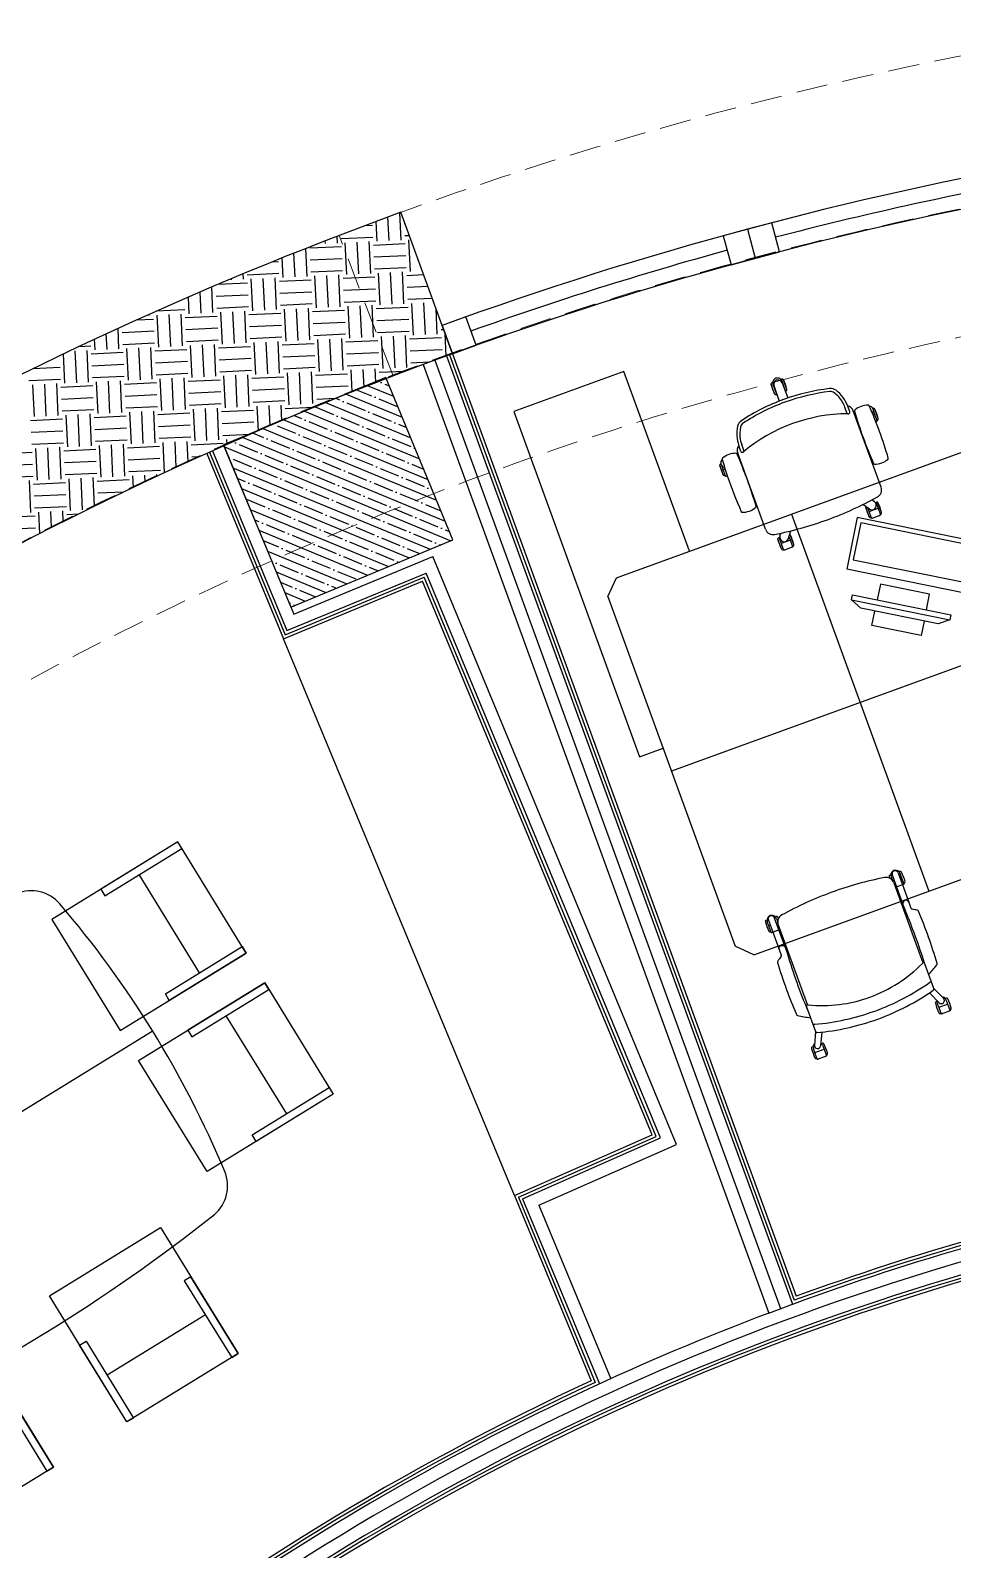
# Model space of a CAD drawing. Header units: millimetres. Extents: x 132785 to 150483, y 90225 to 103753.
# Drawn here: x 144196 to 144563, y 103128 to 103734 of the extents above; entities that cross this region are included whole.
import ezdxf

# ---------------------------------------------------------------- set-up
doc = ezdxf.new("R2010")
doc.units = ezdxf.units.MM
doc.linetypes.add('061-GZM-AP-100$0$HIDDEN', pattern=[0.375, 0.25, -0.125])
doc.layers.add('061-GZM-AP-100$0$A-cephe', color=181, linetype='Continuous')
doc.layers.add('061-GZM-AP-100$0$A-HATCH', color=8, linetype='Continuous')
doc.layers.add('061-GZM-AP-100$0$A-kiris', color=252, linetype='Continuous', lineweight=0)

msp = doc.modelspace()

# ---------------------------------------------------------------- hatches: boundary and pattern name
at = {"layer": '061-GZM-AP-100$0$A-HATCH'}
h = msp.add_hatch(dxfattribs=at)
h.set_pattern_fill('ANSI35', color=253, angle=-67.484703, style=0)
h.set_pattern_definition([(337.515, (144305.024, 103582.1927), (2.42847, 5.8673), []), (337.515, (144306.743, 103578.045), (2.42847, 5.8673), [7.9375, -1.5875, 0, -1.5875])])
h.paths.add_polyline_path([(144337.356, 103595.595), (144272.692, 103568.79), (144299.497, 103504.126), (144364.161, 103530.931)])

# ---------------------------------------------------------------- linework, layer by layer
at = {"color": 253}
for p, q in [((144343.455, 103650.45), (144342.948, 103661.333)), ((144363.979, 103605.137), (144343.443, 103661.513)), ((144332.059, 103656.276), (144328.894, 103656.129)), ((144333.94, 103650.007), (144333.574, 103657.879)), ((144338.698, 103650.228), (144338.261, 103659.615)), ((144345.129, 103656.885), (144344.746, 103656.867)), ((144313.325, 103649.047), (144313.274, 103650.157)), ((144318.083, 103649.269), (144317.957, 103651.968)), ((144332.281, 103651.519), (144319.594, 103650.928)), ((144321.845, 103636.73), (144321.254, 103649.416)), ((144326.602, 103636.952), (144326.011, 103649.638)), ((144331.359, 103637.173), (144330.769, 103649.859)), ((144345.115, 103648.938), (144332.428, 103648.347)), ((144346.837, 103652.196), (144344.967, 103652.109)), ((144347.217, 103637.911), (144346.627, 103650.597)), ((144296.472, 103635.549), (144296.108, 103643.365)), ((144301.229, 103635.77), (144300.789, 103645.241)), ((144305.987, 103635.992), (144305.47, 103647.099)), ((144319.742, 103647.757), (144307.056, 103647.166)), ((144319.964, 103642.999), (144307.277, 103642.409)), ((144345.336, 103644.18), (144332.65, 103643.59)), ((144280.614, 103634.811), (144280.513, 103636.982)), ((144294.812, 103637.061), (144282.126, 103636.47)), ((144294.591, 103641.818), (144291.985, 103641.697)), ((144320.185, 103638.242), (144307.499, 103637.652)), ((144309.749, 103623.453), (144309.158, 103636.14)), ((144314.506, 103623.675), (144313.916, 103636.361)), ((144319.264, 103623.896), (144318.673, 103636.582)), ((144345.558, 103639.423), (144332.871, 103638.833)), ((144335.121, 103624.634), (144334.531, 103637.321)), ((144339.879, 103624.856), (144339.288, 103637.542)), ((144344.636, 103625.077), (144344.046, 103637.763)), ((144352.53, 103636.569), (144345.705, 103636.252)), ((144268.519, 103621.534), (144268.044, 103631.731)), ((144282.274, 103633.299), (144270.433, 103632.748)), ((144275.857, 103634.589), (144275.836, 103635.028)), ((144284.376, 103622.272), (144283.786, 103634.959)), ((144289.134, 103622.494), (144288.543, 103635.18)), ((144293.891, 103622.715), (144293.301, 103635.401)), ((144307.646, 103634.48), (144294.96, 103633.889)), ((144333.019, 103635.661), (144320.333, 103635.07)), ((144333.24, 103630.904), (144320.554, 103630.313)), ((144354.237, 103631.881), (144345.927, 103631.494)), ((144259.004, 103621.091), (144258.696, 103627.708)), ((144263.761, 103621.313), (144263.369, 103629.729)), ((144282.495, 103628.542), (144269.809, 103627.951)), ((144307.868, 103629.723), (144295.182, 103629.132)), ((144308.089, 103624.965), (144295.403, 103624.375)), ((144333.462, 103626.146), (144320.776, 103625.556)), ((144323.026, 103611.358), (144322.435, 103624.044)), ((144327.783, 103611.579), (144327.192, 103624.265)), ((144332.54, 103611.8), (144331.95, 103624.487)), ((144355.945, 103627.193), (144346.148, 103626.737)), ((144348.398, 103612.539), (144347.808, 103625.225)), ((144353.156, 103612.76), (144352.565, 103625.446)), ((144244.806, 103618.841), (144237.976, 103618.523)), ((144243.146, 103620.353), (144243.123, 103620.84)), ((144257.344, 103622.603), (144245.876, 103622.069)), ((144246.908, 103607.814), (144246.318, 103620.501)), ((144251.665, 103608.036), (144251.075, 103620.722)), ((144256.423, 103608.257), (144255.832, 103620.944)), ((144270.178, 103620.022), (144257.492, 103619.432)), ((144282.717, 103623.784), (144270.03, 103623.194)), ((144272.281, 103608.995), (144271.69, 103621.682)), ((144277.038, 103609.217), (144276.447, 103621.903)), ((144281.795, 103609.438), (144281.205, 103622.125)), ((144295.551, 103621.203), (144282.864, 103620.613)), ((144297.653, 103610.176), (144297.063, 103622.863)), ((144302.41, 103610.398), (144301.82, 103623.084)), ((144307.168, 103610.619), (144306.577, 103623.306)), ((144320.923, 103622.384), (144308.237, 103621.794)), ((144346.296, 103623.565), (144333.609, 103622.975)), ((144346.517, 103618.808), (144333.831, 103618.217)), ((144357.913, 103612.981), (144357.443, 103623.082)), ((144369.268, 103619.835), (144359.872, 103616.413)), ((144373.375, 103608.56), (144369.268, 103619.835)), ((144226.293, 103606.855), (144226.005, 103613.046)), ((144231.05, 103607.076), (144230.672, 103615.196)), ((144245.027, 103614.084), (144232.341, 103613.493)), ((144270.4, 103615.265), (144257.713, 103614.674)), ((144295.772, 103616.446), (144283.086, 103615.855)), ((144321.145, 103617.627), (144308.458, 103617.036)), ((144321.366, 103612.87), (144308.68, 103612.279)), ((144346.739, 103614.051), (144334.052, 103613.46)), ((144336.302, 103599.262), (144335.712, 103611.948)), ((144341.06, 103599.483), (144340.469, 103612.17)), ((144345.817, 103599.705), (144345.227, 103612.391)), ((144360.499, 103614.691), (144359.425, 103614.641)), ((144359.872, 103616.413), (144363.98, 103605.138)), ((144361.499, 103604.231), (144361.087, 103613.078)), ((144214.197, 103593.578), (144213.607, 103606.264)), ((144219.876, 103608.145), (144215.048, 103607.921)), ((144218.955, 103593.799), (144218.364, 103606.486)), ((144221.536, 103606.633), (144221.338, 103610.876)), ((144245.248, 103609.326), (144232.562, 103608.736)), ((144234.812, 103594.538), (144234.222, 103607.224)), ((144239.57, 103594.759), (144238.979, 103607.445)), ((144244.327, 103594.981), (144243.737, 103607.667)), ((144258.082, 103606.745), (144245.396, 103606.155)), ((144270.621, 103610.507), (144257.935, 103609.917)), ((144260.185, 103595.719), (144259.594, 103608.405)), ((144264.942, 103595.94), (144264.352, 103608.626)), ((144269.7, 103596.162), (144269.109, 103608.848)), ((144283.455, 103607.926), (144270.769, 103607.336)), ((144295.994, 103611.688), (144283.307, 103611.098)), ((144285.557, 103596.9), (144284.967, 103609.586)), ((144290.315, 103597.121), (144289.724, 103609.807)), ((144295.072, 103597.343), (144294.482, 103610.029)), ((144308.827, 103609.107), (144296.141, 103608.517)), ((144310.93, 103598.081), (144310.339, 103610.767)), ((144315.687, 103598.302), (144315.097, 103610.988)), ((144320.445, 103598.524), (144319.854, 103611.21)), ((144334.2, 103610.288), (144321.514, 103609.698)), ((144359.572, 103611.47), (144346.886, 103610.879)), ((144359.794, 103606.712), (144347.108, 103606.122)), ((144363.979, 103605.137), (144373.375, 103608.56)), ((144209.44, 103593.357), (144208.898, 103604.997)), ((144232.71, 103605.564), (144220.024, 103604.974)), ((144232.931, 103600.807), (144220.245, 103600.216)), ((144258.304, 103601.988), (144245.618, 103601.397)), ((144283.676, 103603.169), (144270.99, 103602.579)), ((144309.049, 103604.35), (144296.363, 103603.76)), ((144334.421, 103605.531), (144321.735, 103604.941)), ((144334.643, 103600.774), (144321.957, 103600.183)), ((144354.657, 103601.705), (144347.329, 103601.364)), ((144349.001, 103599.588), (144348.989, 103599.852)), ((144352.234, 103600.859), (144490.024, 103222.6)), ((144361.63, 103604.282), (144499.396, 103226.09)), ((144362.805, 103604.71), (144500.142, 103227.694)), ((144363.979, 103605.137), (144500.888, 103229.297)), ((144207.78, 103594.869), (144195.094, 103594.278)), ((144207.559, 103599.626), (144196.752, 103599.123)), ((144233.153, 103596.05), (144220.466, 103595.459)), ((144222.717, 103581.261), (144222.126, 103593.947)), ((144227.474, 103581.482), (144226.883, 103594.169)), ((144232.231, 103581.704), (144231.641, 103594.39)), ((144258.525, 103597.231), (144245.839, 103596.64)), ((144248.089, 103582.442), (144247.499, 103595.128)), ((144252.846, 103582.663), (144252.256, 103595.35)), ((144257.604, 103582.885), (144257.013, 103595.571)), ((144271.359, 103594.65), (144258.673, 103594.059)), ((144283.898, 103598.412), (144271.212, 103597.821)), ((144273.462, 103583.623), (144272.871, 103596.309)), ((144278.219, 103583.844), (144277.628, 103596.531)), ((144282.976, 103584.066), (144282.386, 103596.752)), ((144296.732, 103595.831), (144284.045, 103595.24)), ((144309.27, 103599.593), (144296.584, 103599.002)), ((144298.834, 103584.804), (144298.244, 103597.49)), ((144303.592, 103585.025), (144303.001, 103597.712)), ((144308.349, 103585.247), (144307.758, 103597.933)), ((144322.104, 103597.012), (144309.418, 103596.421)), ((144324.024, 103589.912), (144323.616, 103598.671)), ((144328.705, 103591.766), (144328.374, 103598.893)), ((144333.387, 103593.601), (144333.131, 103599.114)), ((144345.013, 103598.078), (144334.79, 103597.602)), ((144495.214, 103594.988), (144494.871, 103594.863)), ((144495.879, 103592.57), (144495.289, 103594.19)), ((144497.224, 103590.931), (144495.855, 103594.689)), ((144197.344, 103580.08), (144196.754, 103592.766)), ((144202.101, 103580.301), (144201.511, 103592.988)), ((144206.859, 103580.523), (144206.268, 103593.209)), ((144220.614, 103592.288), (144207.928, 103591.697)), ((144245.987, 103593.469), (144233.3, 103592.878)), ((144246.208, 103588.711), (144233.522, 103588.121)), ((144271.581, 103589.892), (144258.894, 103589.302)), ((144296.953, 103591.073), (144284.267, 103590.483)), ((144322.326, 103592.254), (144309.639, 103591.664)), ((144492.286, 103589.132), (144490.917, 103592.891)), ((144491.559, 103593.657), (144491.216, 103593.531)), ((144491.672, 103592.873), (144492.262, 103591.252)), ((144492.058, 103592.4), (144494.192, 103586.242)), ((144492.435, 103591.315), (144492.262, 103591.252)), ((144492.262, 103591.252), (144493.208, 103588.656)), ((144493.118, 103588.903), (144492.927, 103588.833)), ((144495.327, 103593.503), (144497.623, 103587.494)), ((144495.879, 103592.57), (144495.707, 103592.507)), ((144496.825, 103589.974), (144495.879, 103592.57)), ((144496.926, 103590.29), (144496.735, 103590.221)), ((144220.836, 103587.53), (144208.149, 103586.94)), ((144221.057, 103582.773), (144208.371, 103582.182)), ((144246.43, 103583.954), (144233.743, 103583.363)), ((144235.993, 103569.165), (144235.403, 103581.851)), ((144240.751, 103569.387), (144240.16, 103582.073)), ((144245.508, 103569.608), (144244.918, 103582.294)), ((144271.802, 103585.135), (144259.116, 103584.544)), ((144261.366, 103570.346), (144260.775, 103583.032)), ((144266.123, 103570.568), (144265.533, 103583.254)), ((144270.881, 103570.789), (144270.29, 103583.475)), ((144284.636, 103582.554), (144271.95, 103581.963)), ((144297.175, 103586.316), (144284.488, 103585.725)), ((144286.604, 103574.408), (144286.148, 103584.213)), ((144291.279, 103576.412), (144290.905, 103584.435)), ((144295.954, 103578.397), (144295.663, 103584.656)), ((144308.6, 103583.669), (144297.322, 103583.144)), ((144317.403, 103587.258), (144309.861, 103586.906)), ((144311.545, 103584.877), (144311.52, 103585.394)), ((144521.166, 103581.567), (144520.331, 103583.861)), ((144522.294, 103581.978), (144521.457, 103584.274)), ((144534.755, 103551.906), (144523.673, 103582.328)), ((144531.609, 103583.37), (144531.503, 103583.332)), ((144532.274, 103580.952), (144531.683, 103582.573)), ((144533.619, 103579.313), (144532.25, 103583.072)), ((144208.518, 103579.011), (144195.832, 103578.42)), ((144210.621, 103567.984), (144210.03, 103580.67)), ((144215.378, 103568.206), (144214.788, 103580.892)), ((144220.136, 103568.427), (144219.545, 103581.113)), ((144233.891, 103580.192), (144221.205, 103579.601)), ((144259.263, 103581.373), (144246.577, 103580.782)), ((144259.485, 103576.615), (144246.799, 103576.025)), ((144284.857, 103577.797), (144272.171, 103577.206)), ((144524.63, 103580.608), (144524.371, 103580.412)), ((144525.797, 103576.902), (144525.684, 103576.809)), ((144531.334, 103581.438), (144531.311, 103581.419)), ((144532.274, 103580.952), (144531.606, 103580.709)), ((144533.219, 103578.356), (144532.274, 103580.952)), ((144533.32, 103578.672), (144533.129, 103578.603)), ((144208.74, 103574.253), (144196.054, 103573.663)), ((144208.961, 103569.496), (144196.275, 103568.906)), ((144234.112, 103575.434), (144221.426, 103574.844)), ((144234.334, 103570.677), (144221.648, 103570.087)), ((144259.706, 103571.858), (144247.02, 103571.268)), ((144249.242, 103557.684), (144248.68, 103569.756)), ((144253.909, 103559.842), (144253.437, 103569.977)), ((144258.577, 103561.981), (144258.194, 103570.199)), ((144283.24, 103572.954), (144272.393, 103572.449)), ((144274.144, 103568.971), (144274.052, 103570.937)), ((144278.816, 103571.026), (144278.81, 103571.158)), ((144196.423, 103565.734), (144183.736, 103565.143)), ((144198.525, 103554.707), (144197.935, 103567.394)), ((144203.282, 103554.929), (144202.692, 103567.615)), ((144208.04, 103555.15), (144207.449, 103567.836)), ((144221.795, 103566.915), (144209.109, 103566.324)), ((144223.898, 103555.888), (144223.307, 103568.575)), ((144228.655, 103556.11), (144228.064, 103568.796)), ((144233.412, 103556.331), (144232.822, 103569.017)), ((144247.168, 103568.096), (144234.481, 103567.506)), ((144272.54, 103569.277), (144259.854, 103568.687)), ((144263.186, 103564.074), (144260.075, 103563.929)), ((144266.002, 103565.343), (144296.636, 103491.44)), ((144267.143, 103565.855), (144297.312, 103493.074)), ((144268.284, 103566.366), (144297.988, 103494.707)), ((144272.903, 103568.28), (144300.693, 103501.241)), ((144429.313, 103515.772), (144568.75, 103566.565)), ((144488.709, 103535.133), (144477.63, 103565.548)), ((144478.009, 103563.604), (144478.332, 103563.62)), ((144478.909, 103566.174), (144478.051, 103568.529)), ((144480.036, 103566.585), (144479.201, 103568.879)), ((144196.644, 103560.977), (144183.958, 103560.386)), ((144222.017, 103562.158), (144209.33, 103561.567)), ((144222.238, 103557.4), (144209.552, 103556.81)), ((144247.389, 103563.339), (144234.703, 103562.748)), ((144247.611, 103558.581), (144234.924, 103557.991)), ((144471.891, 103556.828), (144470.522, 103560.586)), ((144470.821, 103561.227), (144470.927, 103561.266)), ((144471.867, 103558.947), (144471.277, 103560.568)), ((144471.867, 103558.947), (144472.595, 103559.213)), ((144472.813, 103556.352), (144471.867, 103558.947)), ((144472.274, 103559.924), (144472.37, 103559.925)), ((144196.866, 103556.219), (144184.179, 103555.629)), ((144195.944, 103541.873), (144195.354, 103554.56)), ((144209.699, 103553.638), (144197.013, 103553.048)), ((144211.802, 103542.612), (144211.211, 103555.298)), ((144216.559, 103542.833), (144215.969, 103555.519)), ((144221.258, 103544.315), (144220.726, 103555.741)), ((144235.072, 103554.819), (144222.386, 103554.229)), ((144236.8, 103551.831), (144236.584, 103556.479)), ((144241.465, 103554.042), (144241.341, 103556.7)), ((144246.131, 103556.234), (144246.099, 103556.922)), ((144472.532, 103556.529), (144472.723, 103556.598)), ((144209.921, 103548.881), (144197.235, 103548.29)), ((144232.864, 103549.949), (144222.607, 103549.471)), ((144532.136, 103546.096), (144531.094, 103546.819)), ((144532.51, 103545.747), (144532.957, 103545.91)), ((144532.767, 103545.841), (144533.622, 103543.492)), ((144534.967, 103541.853), (144533.598, 103545.612)), ((144197.604, 103540.361), (144184.917, 103539.771)), ((144210.142, 103544.124), (144197.456, 103543.533)), ((144199.516, 103533.413), (144199.116, 103542.021)), ((144204.173, 103535.787), (144203.873, 103542.242)), ((144208.832, 103538.14), (144208.63, 103542.464)), ((144214.884, 103541.166), (144210.29, 103540.952)), ((144499.031, 103541.168), (144553.795, 103390.832)), ((144525.25, 103539.834), (144521.059, 103519.256)), ((144572.97, 103530.115), (144525.25, 103539.834)), ((144530.188, 103543.206), (144527.487, 103544.975)), ((144530.029, 103540.054), (144528.66, 103543.813)), ((144530.005, 103542.174), (144529.454, 103543.687)), ((144530.005, 103542.174), (144533.622, 103543.492)), ((144530.95, 103539.578), (144530.005, 103542.174)), ((144530.67, 103539.756), (144530.86, 103539.825)), ((144531.638, 103539.736), (144533.94, 103540.574)), ((144533.622, 103543.492), (144534.568, 103540.896)), ((144534.478, 103541.143), (144534.669, 103541.212)), ((144197.825, 103535.604), (144185.139, 103535.014)), ((144494.451, 103532.368), (144494.784, 103533.592)), ((144497.802, 103531.409), (144498.732, 103534.501)), ((144495.013, 103527.299), (144493.644, 103531.057)), ((144494.389, 103531.861), (144493.942, 103531.698)), ((144494.133, 103531.768), (144494.989, 103529.419)), ((144498.606, 103530.736), (144494.989, 103529.419)), ((144494.989, 103529.419), (144495.934, 103526.823)), ((144495.844, 103527.07), (144495.654, 103527)), ((144498.924, 103527.819), (144496.622, 103526.98)), ((144498.606, 103530.736), (144498.055, 103532.25)), ((144499.951, 103529.098), (144498.582, 103532.856)), ((144499.552, 103528.141), (144498.606, 103530.736)), ((144499.652, 103528.457), (144499.462, 103528.387)), ((144300.693, 103501.241), (144356.119, 103524.217)), ((144453.286, 103289.813), (144356.119, 103524.217)), ((144297.312, 103493.074), (144352.739, 103516.05)), ((144297.988, 103494.707), (144353.415, 103517.683)), ((144445.172, 103293.064), (144352.739, 103516.05)), ((144446.795, 103292.414), (144353.415, 103517.683)), ((144425.848, 103508.337), (144429.313, 103515.772)), ((144568.779, 103509.537), (144521.059, 103519.256)), ((144296.636, 103491.44), (144352.063, 103514.416)), ((144443.55, 103293.714), (144352.063, 103514.416)), ((144523, 103506.988), (144523.399, 103508.948)), ((144523.399, 103508.948), (144562.594, 103500.965)), ((144425.848, 103508.337), (144476.641, 103368.9)), ((144523, 103506.988), (144562.195, 103499.005)), ((144523, 103506.988), (144526.644, 103503.694)), ((144557.553, 103497.4), (144526.644, 103503.694)), ((144562.195, 103499.005), (144557.553, 103497.4)), ((144562.594, 103500.965), (144562.195, 103499.005)), ((144388.642, 103269.486), (144296.636, 103491.44)), ((144601.581, 103493.382), (144451.245, 103438.618)), ((144484.076, 103365.436), (144623.513, 103416.229)), ((144263.173, 103358.248, 0), (144239.057, 103397.42, 0)), ((144538.633, 103397.365), (144538.289, 103397.24)), ((144538.745, 103396.581), (144539.273, 103395.134)), ((144539.2, 103397.305), (144543.484, 103385.546)), ((144539.97, 103395.191), (144539.39, 103394.98)), ((144539.794, 103394.213), (144551.454, 103362.205)), ((144541.549, 103398.161), (144545.833, 103386.401)), ((144542.288, 103398.696), (144541.944, 103398.571)), ((144542.953, 103396.278), (144542.319, 103396.047)), ((144542.953, 103396.278), (144542.363, 103397.899)), ((144543.899, 103393.682), (144542.953, 103396.278)), ((144543.999, 103393.998), (144543.809, 103393.929)), ((144543.271, 103393.36), (144540.969, 103392.522)), ((144541.411, 103389.776), (144541.689, 103390.473)), ((144542.812, 103387.389), (144542.514, 103386.748)), ((144543.474, 103385.571), (144544.441, 103382.918)), ((144545.823, 103386.427), (144546.666, 103384.113)), ((144488.959, 103379.27), (144489.302, 103379.395)), ((144490.005, 103376.99), (144489.414, 103378.611)), ((144489.869, 103379.335), (144494.153, 103367.576)), ((144490.005, 103376.99), (144490.639, 103377.221)), ((144490.951, 103374.394), (144490.005, 103376.99)), ((144492.218, 103380.191), (144496.502, 103368.432)), ((144492.614, 103380.601), (144492.957, 103380.726)), ((144492.988, 103378.077), (144493.568, 103378.288)), ((144493.032, 103379.929), (144493.559, 103378.481)), ((144493.752, 103377.441), (144505.412, 103345.433)), ((144490.67, 103374.572), (144490.861, 103374.641)), ((144491.638, 103374.552), (144493.94, 103375.39)), ((144495.83, 103370.274), (144496.471, 103369.976)), ((144484.076, 103365.436), (144476.641, 103368.9)), ((144494.143, 103367.602), (144494.977, 103365.314)), ((144496.492, 103368.457), (144497.459, 103365.803)), ((144555.763, 103352.031), (144559.649, 103348.134)), ((144554.005, 103350.254), (144557.878, 103346.369)), ((144557.022, 103346.884), (144556.678, 103346.758)), ((144557.134, 103346.1), (144557.724, 103344.479)), ((144561.342, 103345.797), (144557.724, 103344.479)), ((144560.677, 103348.215), (144560.333, 103348.09)), ((144561.342, 103345.797), (144560.751, 103347.418)), ((144562.287, 103343.201), (144561.342, 103345.797)), ((144273.678, 103341.187, 0), (144297.794, 103302.016, 0)), ((144557.724, 103344.479), (144558.67, 103341.883)), ((144558.58, 103342.13), (144558.389, 103342.06)), ((144561.66, 103342.879), (144559.358, 103342.041)), ((144562.388, 103343.517), (144562.198, 103343.448)), ((144244.336, 103334.886), (144188.304, 103300.389)), ((144244.336, 103334.886), (144188.304, 103300.389)), ((144244.506, 103334.991), (144244.336, 103334.886)), ((144244.506, 103334.991), (144244.336, 103334.886)), ((144508.644, 103334.735), (144508.187, 103329.388)), ((144511.144, 103334.626), (144510.678, 103329.175)), ((144507.348, 103328.789), (144507.691, 103328.914)), ((144508.394, 103326.509), (144507.804, 103328.13)), ((144508.394, 103326.509), (144512.012, 103327.827)), ((144511.003, 103330.12), (144511.347, 103330.245)), ((144511.421, 103329.448), (144512.012, 103327.827)), ((144512.012, 103327.827), (144512.957, 103325.231)), ((144509.34, 103323.913), (144508.394, 103326.509)), ((144509.059, 103324.091), (144509.25, 103324.16)), ((144510.027, 103324.071), (144512.329, 103324.91)), ((144512.867, 103325.478), (144513.058, 103325.547)), ((144388.642, 103269.486), (144443.55, 103293.714)), ((144390.265, 103268.836), (144445.172, 103293.064)), ((144391.888, 103268.186), (144446.795, 103292.414)), ((144398.378, 103265.585), (144453.286, 103289.813)), ((144388.642, 103269.486), (144419.265, 103195.612)), ((144390.265, 103268.836), (144420.879, 103194.981)), ((144391.888, 103268.186), (144422.495, 103194.349)), ((144398.378, 103265.585), (144427.045, 103196.429)), ((144490.024, 103222.6), (144499.396, 103226.09)), ((144265.483, 103221.901, 0), (144226.312, 103197.784, 0))]:
    msp.add_line(p, q, dxfattribs=at)
at = {"color": 253, "ltscale": 12}
msp.add_line((144356.932, 103602.57), (144494.698, 103224.378), dxfattribs=at)
at = {"color": 253, "linetype": 'ByBlock'}
for p, q in [((144555.771, 103352.008), (144552.192, 103361.836)), ((144555.771, 103352.008), (144554.992, 103354.147)), ((144505.022, 103344.653), (144508.602, 103334.826)), ((144507.823, 103336.965), (144508.602, 103334.826))]:
    msp.add_line(p, q, dxfattribs=at)
at = {"color": 253}
for points in [[(144272.692, 103568.79), (144299.497, 103504.126), (144364.161, 103530.931), (144337.356, 103595.595)], [(144523.661, 103523.012), (144567.854, 103514.012), (144570.847, 103528.71), (144526.654, 103537.711)]]:
    msp.add_lwpolyline(points, close=True, dxfattribs=at)
for points in [[(144458.393, 103526.365), (144432.268, 103598.085), (144388.342, 103582.083), (144438.488, 103444.421), (144447.884, 103447.844)], [(144552.795, 103502.961), (144554.066, 103509.199), (144534.468, 103513.19), (144533.198, 103506.952)], [(144551.897, 103498.551), (144550.727, 103492.803), (144531.129, 103496.795), (144532.3, 103502.543)]]:
    msp.add_lwpolyline(points, dxfattribs=at)
at = {"color": 253, "elevation": 0}
for points in [[(144204.273, 103379.527), (144231.536, 103335.247), (144281.777, 103366.179), (144254.515, 103410.46)], [(144254.515, 103410.46), (144223.859, 103391.586), (144225.432, 103389.031), (144256.088, 103407.905), (144254.515, 103410.46)], [(144281.777, 103366.179), (144251.122, 103347.305), (144249.549, 103349.86), (144280.204, 103368.734), (144281.777, 103366.179)], [(144266.157, 103279.015), (144238.895, 103323.295), (144289.136, 103354.227), (144316.398, 103309.947)], [(144289.136, 103354.227), (144258.48, 103335.353), (144260.053, 103332.799), (144290.709, 103351.673), (144289.136, 103354.227)], [(144316.398, 103309.947), (144285.743, 103291.073), (144284.17, 103293.628), (144314.825, 103312.502), (144316.398, 103309.947)], [(144203.31, 103229.421), (144247.591, 103256.684), (144278.523, 103206.443), (144234.243, 103179.18)], [(144278.523, 103206.443), (144259.649, 103237.098), (144257.094, 103235.525), (144275.968, 103204.87), (144278.523, 103206.443)], [(144129.695, 103184.098), (144173.975, 103211.361), (144204.908, 103161.119), (144160.627, 103133.857)], [(144234.243, 103179.18), (144215.369, 103209.836), (144217.923, 103211.409), (144236.797, 103180.753), (144234.243, 103179.18)], [(144204.908, 103161.119), (144186.034, 103191.775), (144183.479, 103190.202), (144202.353, 103159.546), (144204.908, 103161.119)]]:
    msp.add_lwpolyline(points, close=True, dxfattribs=at)
at = {"color": 253}
for centre, radius, start, end in [((144860.273, 102242.716), 1462, 100.01534, 110.01534), ((144860.273, 102242.716), 1456, 100.408858, 104.621822), ((144860.273, 102242.716), 1450, 100.01534, 110.01534), ((144860.273, 102242.716), 1510, 110.01534, 120.01534), ((144860.273, 102242.716), 1456, 105.408858, 109.621822), ((144860.273, 102242.716), 1450, 110.01534, 120.01534), ((144493.48, 103593.532), 1.925, 20.01534, 200.01534), ((144493.706, 103592.912), 1.725, 20.01534, 200.01534), ((144495.385, 103594.518), 0.5, 20.01534, 110.01534), ((144477.827, 103585.994), 20.016, 14.280825, 25.749855), ((144491.387, 103593.062), 0.5, 110.01534, 200.01534), ((144510.315, 103597.828), 20.016, 194.280825, 205.749855), ((144492.756, 103589.303), 0.5, 200.01534, 290.01534), ((144523.588, 103510.972), 80.807, 96.629543, 110.01534), ((144523.588, 103510.972), 79.607, 96.629543, 110.01534), ((144496.754, 103590.76), 0.5, 290.01534, 20.01534), ((144514.675, 103587.659), 3.603, 53.451604, 96.619184), ((144514.675, 103587.658), 2.405, 53.876022, 96.607647), ((144508.328, 103579.431), 12.794, 30.237719, 52.63646), ((144508.328, 103579.431), 13.994, 20.247035, 52.63646), ((144523.588, 103510.972), 80.807, 110.01534, 123.400169), ((144523.588, 103510.972), 79.607, 110.01534, 123.399772), ((144508.328, 103579.431), 12.794, 20.252168, 30.237719), ((144521.73, 103581.773), 0.6, 200.01534, 20.01534), ((144520.666, 103581.232), 3.2, 20.01534, 76.137581), ((144524.53, 103582.35), 0.4, 125.721695, 196.251257), ((144686.653, 103629.608), 169.27, 196.251257, 200.01534), ((144529.499, 103576.704), 7.921, 88.682441, 131.348239), ((144529.672, 103584.223), 0.4, 23.779423, 94.308984), ((144375.138, 103516.132), 169.27, 20.01534, 23.779423), ((144529.985, 103582.513), 1.725, 321.464321, 86.028205), ((144531.78, 103582.901), 0.5, 20.01534, 110.01534), ((144514.221, 103574.376), 20.016, 14.280825, 25.749855), ((144491.241, 103573.207), 13.994, 167.394219, 199.778511), ((144481.088, 103575.425), 3.603, 123.389811, 166.579075), ((144491.241, 103573.207), 12.794, 167.394219, 189.79296), ((144481.089, 103575.424), 2.405, 123.377876, 166.154658), ((144521.756, 103516.001), 65.208, 90.203219, 129.82746), ((144533.149, 103579.142), 0.5, 290.01534, 20.01534), ((144491.241, 103573.207), 12.794, 186.401109, 199.778511), ((144686.653, 103629.608), 169.27, 200.01534, 203.779423), ((144375.138, 103516.132), 169.27, 16.251257, 20.01534), ((144471.815, 103563.147), 0.4, 125.721695, 196.251257), ((144476.784, 103557.501), 7.921, 88.682441, 131.348239), ((144476.957, 103565.02), 0.4, 23.779423, 94.308984), ((144322.423, 103496.929), 169.27, 20.01534, 23.779423), ((144480.637, 103566.644), 3.2, 143.902929, 200.01534), ((144479.472, 103566.379), 0.6, 200.01534, 20.01534), ((144537.261, 103563.39), 0.4, 305.721695, 16.251257), ((144470.992, 103560.757), 0.5, 110.01534, 200.01534), ((144489.92, 103565.524), 20.016, 194.280825, 205.749855), ((144472.616, 103561.615), 1.725, 131.650435, 258.566358), ((144633.938, 103610.406), 169.27, 196.251257, 198.569167), ((144532.119, 103561.517), 0.4, 203.779423, 274.308984), ((144532.292, 103569.036), 7.921, 268.682441, 311.348239), ((144472.361, 103556.999), 0.5, 200.01534, 290.01534), ((144633.938, 103610.406), 169.27, 198.569167, 203.779423), ((144322.423, 103496.929), 169.27, 16.251257, 20.01534), ((144531.748, 103550.81), 3.2, 298.907305, 20.01534), ((144465.128, 103671.456), 141.017, 290.01534, 298.907305), ((144531.148, 103544.661), 1.743, 236.58393, 55.431547), ((144533.128, 103545.441), 0.5, 20.01534, 110.01534), ((144515.57, 103536.916), 20.016, 14.280825, 25.749855), ((144479.404, 103542.315), 0.4, 203.779423, 274.308984), ((144479.577, 103549.834), 7.921, 268.682441, 311.348239), ((144484.546, 103544.187), 0.4, 305.721695, 16.251257), ((144529.13, 103543.984), 0.5, 154.908303, 200.01534), ((144548.058, 103548.75), 20.016, 194.280825, 205.749855), ((144530.499, 103540.226), 0.5, 200.01534, 290.01534), ((144534.498, 103541.682), 0.5, 290.01534, 20.01534), ((144491.716, 103536.228), 3.2, 200.01534, 281.123374), ((144465.128, 103671.456), 141.017, 281.123374, 290.01534), ((144498.112, 103532.685), 0.5, 20.01534, 65.122376), ((144494.113, 103531.228), 0.5, 110.01534, 200.01534), ((144513.041, 103535.995), 20.016, 194.280825, 205.749855), ((144496.131, 103531.906), 1.743, 164.599132, 343.446749), ((144495.482, 103527.47), 0.5, 200.01534, 290.01534), ((144480.553, 103524.16), 20.016, 14.280825, 25.749855), ((144499.481, 103528.927), 0.5, 290.01534, 20.01534), ((144563.056, 103258.773), 140.089, 101.06338, 110.01534), ((144536.787, 103393.118), 3.2, 20.01534, 101.06338), ((144538.46, 103396.77), 0.5, 110.01534, 200.01534), ((144557.388, 103401.536), 20.016, 194.280825, 196.016188), ((144540.554, 103397.24), 1.925, 20.01534, 200.01534), ((144540.374, 103397.733), 1.25, 20.01534, 200.01534), ((144542.459, 103398.226), 0.5, 20.01534, 110.01534), ((144524.9, 103389.702), 20.016, 14.280825, 25.749855), ((144543.828, 103394.468), 0.5, 290.01534, 20.01534), ((144196.116, 103376.009), 15, 40.536916, 112.715305), ((144563.056, 103258.773), 140.089, 110.01534, 118.967299), ((143900.481, 103123.183), 404, 31.61964, 40.536916), ((144360.663, 103303.997), 200.007, 16.878492, 23.240307), ((144547.333, 103384.366), 0.713, 200.771792, 258.130903), ((144536.341, 103330.788), 53.981, 76.191742, 78.409322), ((144549.057, 103382.529), 0.7, 22.628637, 76.191742), ((144360.663, 103303.997), 204.808, 16.464972, 22.628637), ((144489.13, 103378.8), 0.5, 110.01534, 200.01534), ((144508.058, 103383.566), 20.016, 194.280825, 205.749855), ((144491.223, 103379.27), 1.925, 20.01534, 200.01534), ((144491.044, 103379.763), 1.25, 20.01534, 200.01534), ((144491.044, 103379.763), 1.25, 20.01534, 200.01534), ((144493.129, 103380.257), 0.5, 20.01534, 110.01534), ((144496.759, 103378.536), 3.2, 118.967299, 200.01534), ((144475.57, 103371.732), 20.016, 24.014492, 25.749855), ((144490.499, 103375.042), 0.5, 200.01534, 290.01534), ((144536.887, 103330.752), 53.981, 141.121357, 143.338937), ((144494.319, 103365.074), 0.7, 321.121357, 20.01534), ((144689.437, 103421.907), 200.007, 196.290372, 203.096429), ((144494.146, 103362.565), 0.7, 143.338937, 196.902042), ((144689.437, 103421.907), 204.808, 196.902042, 203.065707), ((144556.849, 103346.289), 0.5, 110.01534, 200.01534), ((144575.777, 103351.055), 20.016, 194.280825, 205.749855), ((144558.943, 103346.759), 1.925, 167.228363, 200.01534), ((144558.763, 103347.252), 1.25, 224.91534, 44.915139), ((144558.943, 103346.759), 1.925, 20.01534, 85.079126), ((144558.763, 103347.252), 1.25, 20.01534, 44.915139), ((144560.848, 103347.745), 0.5, 20.01534, 110.01534), ((144543.289, 103339.221), 20.016, 14.280825, 25.749855), ((144558.218, 103342.53), 0.5, 200.01534, 290.01534), ((144562.217, 103343.987), 0.5, 290.01534, 20.01534), ((143900.481, 103123.183), 404, 22.702363, 31.61964), ((144507.519, 103328.319), 0.5, 110.01534, 200.01534), ((144526.447, 103333.085), 20.016, 194.280825, 205.749855), ((144509.612, 103328.789), 1.925, 134.951554, 200.01534), ((144509.433, 103329.282), 1.25, 173.204123, 353.204123), ((144509.433, 103329.282), 1.25, 175.11554, 200.01534), ((144509.612, 103328.789), 1.925, 20.01534, 52.802316), ((144511.518, 103329.776), 0.5, 20.01534, 110.01534), ((144493.959, 103321.251), 20.016, 14.280825, 25.749855), ((144508.888, 103324.561), 0.5, 200.01534, 290.01534), ((144512.887, 103326.017), 0.5, 290.01534, 20.01534), ((144259.342, 103273.315), 15, 310.523974, 22.702363), ((144860.273, 102242.716), 1047.5, 101.708595, 110.152084), ((144860.273, 102242.716), 1048.75, 101.705256, 110.08363), ((144860.273, 102242.716), 1050, 101.701926, 110.01534), ((143833.53, 103811.772), 701.467, 294.855545, 308.383734), ((144860.273, 102242.716), 1037.5, 101.735597, 128.295847), ((144860.273, 102242.716), 1036.25, 101.739009, 128.292513), ((144860.273, 102242.716), 1035, 101.730236, 128.301363), ((144860.273, 102242.716), 1047.5, 110.699077, 128.322238), ((144860.273, 102242.716), 1050, 114.835105, 128.328757), ((144860.273, 102242.716), 1048.75, 114.769526, 128.325502)]:
    msp.add_arc(centre, radius, start, end, dxfattribs=at)
at = {"color": 253, "linetype": 'ByBlock'}
for centre, radius, start, end in [((144511.013, 103401.376), 56.227, 290.071883, 315.619821), ((144551.639, 103361.635), 0.6, 20.01534, 135.619821), ((144513.671, 103394.894), 54.717, 317.059598, 322.281158), ((144556.4, 103361.847), 0.7, 322.281158, 16.464972), ((144500.626, 103430.058), 92.612, 290.01534, 305.254506), ((144554.429, 103353.942), 0.6, 20.01534, 125.254506), ((144555.208, 103351.803), 0.6, 304.907535, 20.01534), ((144505.586, 103344.859), 0.6, 84.410858, 200.01534), ((144511.121, 103401.416), 56.227, 264.410858, 289.958796), ((144500.666, 103429.964), 95.909, 290.011783, 304.907535), ((144501.646, 103341.94), 0.7, 203.065707, 257.249521), ((144513.568, 103394.625), 54.717, 257.249521, 262.670954), ((144500.626, 103430.058), 92.612, 274.775956, 290.01534), ((144500.655, 103429.96), 95.909, 275.122932, 290.018896), ((144508.387, 103337.17), 0.6, 94.775956, 200.01534), ((144509.166, 103335.031), 0.6, 200.01534, 275.122932)]:
    msp.add_arc(centre, radius, start, end, dxfattribs=at)
at = {"color": 253, "ltscale": 12}
msp.add_arc((144860.273, 102242.716), 1042.5, 101.722031, 128.309106, dxfattribs=at)
at = {"color": 253}
msp.add_ellipse((144544.649, 103385.999), major_axis=(-1.175, -0.428), ratio=0.959336, start_param=3.1415927, end_param=6.2831853, dxfattribs=at)
at = {"color": 253, "extrusion": (0, 0, -1)}
msp.add_ellipse((144495.318, 103368.029), major_axis=(-1.175, -0.428), ratio=0.959336, start_param=0, end_param=3.1415927, dxfattribs=at)
at = {"color": 253}
for points, knots in [([(144493.363, 103588.635), (144493.356, 103588.633), (144493.349, 103588.632), (144493.317, 103588.626), (144493.294, 103588.623), (144493.256, 103588.623), (144493.241, 103588.626), (144493.219, 103588.638), (144493.211, 103588.646), (144493.208, 103588.656)], [49.3801079, 49.3801079, 49.3801079, 49.3801079, 49.7258722, 49.7258722, 51.0614747, 51.0614747, 52.3970772, 52.3970772, 53.7326797, 53.7326797, 53.7326797, 53.7326797]), ([(144496.825, 103589.974), (144496.829, 103589.964), (144496.828, 103589.953), (144496.818, 103589.929), (144496.809, 103589.917), (144496.78, 103589.893), (144496.761, 103589.88), (144496.732, 103589.864), (144496.726, 103589.861), (144496.72, 103589.857)], [32.4963648, 32.4963648, 32.4963648, 32.4963648, 33.8319673, 33.8319673, 35.1675698, 35.1675698, 36.5031723, 36.5031723, 36.8435002, 36.8435002, 36.8435002, 36.8435002]), ([(144533.219, 103578.356), (144533.223, 103578.346), (144533.223, 103578.335), (144533.213, 103578.312), (144533.203, 103578.3), (144533.174, 103578.275), (144533.155, 103578.262), (144533.109, 103578.237), (144533.083, 103578.224), (144533.026, 103578.198), (144532.993, 103578.185), (144532.922, 103578.156), (144532.884, 103578.142), (144532.803, 103578.112), (144532.761, 103578.096), (144532.703, 103578.075), (144532.687, 103578.069), (144532.671, 103578.064)], [32.4963648, 32.4963648, 32.4963648, 32.4963648, 33.8319673, 33.8319673, 35.1675698, 35.1675698, 36.5031723, 36.5031723, 37.8387748, 37.8387748, 39.1577116, 39.1577116, 40.4766485, 40.4766485, 41.7955854, 41.7955854, 42.2777408, 42.2777408, 42.2777408, 42.2777408]), ([(144472.813, 103556.352), (144472.817, 103556.341), (144472.824, 103556.333), (144472.846, 103556.322), (144472.862, 103556.319), (144472.9, 103556.319), (144472.922, 103556.321), (144472.974, 103556.331), (144473.002, 103556.338), (144473.063, 103556.355), (144473.096, 103556.366), (144473.169, 103556.39), (144473.208, 103556.404), (144473.289, 103556.432), (144473.331, 103556.448), (144473.409, 103556.476), (144473.445, 103556.489), (144473.48, 103556.502)], [32.4963648, 32.4963648, 32.4963648, 32.4963648, 33.8319673, 33.8319673, 35.1675698, 35.1675698, 36.5031723, 36.5031723, 37.8387748, 37.8387748, 39.1577116, 39.1577116, 40.4766485, 40.4766485, 41.7955854, 41.7955854, 42.9001626, 42.9001626, 42.9001626, 42.9001626]), ([(144530.95, 103539.578), (144530.954, 103539.568), (144530.961, 103539.56), (144530.984, 103539.549), (144530.999, 103539.546), (144531.037, 103539.545), (144531.06, 103539.548), (144531.111, 103539.558), (144531.14, 103539.565), (144531.2, 103539.582), (144531.234, 103539.592), (144531.306, 103539.617), (144531.345, 103539.63), (144531.427, 103539.659), (144531.469, 103539.674), (144531.554, 103539.705), (144531.597, 103539.721), (144531.638, 103539.736)], [32.4963648, 32.4963648, 32.4963648, 32.4963648, 33.8319673, 33.8319673, 35.1675698, 35.1675698, 36.5031723, 36.5031723, 37.8387748, 37.8387748, 39.1577116, 39.1577116, 40.4766485, 40.4766485, 41.7955854, 41.7955854, 43.1145222, 43.1145222, 43.1145222, 43.1145222]), ([(144533.94, 103540.574), (144533.981, 103540.589), (144534.024, 103540.605), (144534.109, 103540.636), (144534.151, 103540.652), (144534.232, 103540.682), (144534.271, 103540.696), (144534.342, 103540.725), (144534.374, 103540.738), (144534.431, 103540.764), (144534.458, 103540.777), (144534.504, 103540.802), (144534.523, 103540.815), (144534.551, 103540.84), (144534.561, 103540.852), (144534.571, 103540.875), (144534.572, 103540.886), (144534.568, 103540.896)], [43.1145222, 43.1145222, 43.1145222, 43.1145222, 44.4334591, 44.4334591, 45.752396, 45.752396, 47.0713328, 47.0713328, 48.3902697, 48.3902697, 49.7258722, 49.7258722, 51.0614747, 51.0614747, 52.3970772, 52.3970772, 53.7326797, 53.7326797, 53.7326797, 53.7326797]), ([(144499.552, 103528.141), (144499.555, 103528.13), (144499.555, 103528.119), (144499.545, 103528.096), (144499.535, 103528.084), (144499.506, 103528.059), (144499.487, 103528.047), (144499.442, 103528.021), (144499.415, 103528.008), (144499.358, 103527.983), (144499.326, 103527.969), (144499.254, 103527.941), (144499.216, 103527.926), (144499.135, 103527.896), (144499.093, 103527.881), (144499.008, 103527.85), (144498.965, 103527.834), (144498.924, 103527.819)], [32.4963648, 32.4963648, 32.4963648, 32.4963648, 33.8319673, 33.8319673, 35.1675698, 35.1675698, 36.5031723, 36.5031723, 37.8387748, 37.8387748, 39.1577116, 39.1577116, 40.4766485, 40.4766485, 41.7955854, 41.7955854, 43.1145222, 43.1145222, 43.1145222, 43.1145222]), ([(144496.622, 103526.98), (144496.58, 103526.965), (144496.538, 103526.95), (144496.453, 103526.919), (144496.41, 103526.904), (144496.329, 103526.875), (144496.29, 103526.861), (144496.218, 103526.837), (144496.184, 103526.826), (144496.124, 103526.809), (144496.095, 103526.802), (144496.044, 103526.792), (144496.021, 103526.79), (144495.983, 103526.79), (144495.968, 103526.793), (144495.945, 103526.804), (144495.938, 103526.813), (144495.934, 103526.823)], [43.1145222, 43.1145222, 43.1145222, 43.1145222, 44.4334591, 44.4334591, 45.752396, 45.752396, 47.0713328, 47.0713328, 48.3902697, 48.3902697, 49.7258722, 49.7258722, 51.0614747, 51.0614747, 52.3970772, 52.3970772, 53.7326797, 53.7326797, 53.7326797, 53.7326797]), ([(144540.969, 103392.522), (144540.928, 103392.507), (144540.885, 103392.491), (144540.8, 103392.46), (144540.758, 103392.445), (144540.676, 103392.416), (144540.637, 103392.403), (144540.565, 103392.378), (144540.531, 103392.368), (144540.491, 103392.356), (144540.48, 103392.353), (144540.47, 103392.351)], [43.1145222, 43.1145222, 43.1145222, 43.1145222, 44.4334591, 44.4334591, 45.752396, 45.752396, 47.0713328, 47.0713328, 48.3902697, 48.3902697, 48.8662742, 48.8662742, 48.8662742, 48.8662742]), ([(144543.899, 103393.682), (144543.903, 103393.672), (144543.902, 103393.661), (144543.892, 103393.638), (144543.882, 103393.626), (144543.854, 103393.601), (144543.835, 103393.588), (144543.789, 103393.563), (144543.762, 103393.55), (144543.705, 103393.524), (144543.673, 103393.511), (144543.602, 103393.482), (144543.563, 103393.468), (144543.482, 103393.438), (144543.44, 103393.422), (144543.355, 103393.391), (144543.312, 103393.375), (144543.271, 103393.36)], [32.4963648, 32.4963648, 32.4963648, 32.4963648, 33.8319673, 33.8319673, 35.1675698, 35.1675698, 36.5031723, 36.5031723, 37.8387748, 37.8387748, 39.1577116, 39.1577116, 40.4766485, 40.4766485, 41.7955854, 41.7955854, 43.1145222, 43.1145222, 43.1145222, 43.1145222]), ([(144490.951, 103374.394), (144490.954, 103374.384), (144490.962, 103374.376), (144490.984, 103374.365), (144490.999, 103374.362), (144491.037, 103374.361), (144491.06, 103374.364), (144491.111, 103374.374), (144491.14, 103374.381), (144491.2, 103374.398), (144491.234, 103374.408), (144491.306, 103374.433), (144491.346, 103374.446), (144491.427, 103374.475), (144491.469, 103374.49), (144491.554, 103374.521), (144491.597, 103374.537), (144491.638, 103374.552)], [32.4963648, 32.4963648, 32.4963648, 32.4963648, 33.8319673, 33.8319673, 35.1675698, 35.1675698, 36.5031723, 36.5031723, 37.8387748, 37.8387748, 39.1577116, 39.1577116, 40.4766485, 40.4766485, 41.7955854, 41.7955854, 43.1145222, 43.1145222, 43.1145222, 43.1145222]), ([(144559.358, 103342.041), (144559.316, 103342.026), (144559.274, 103342.01), (144559.189, 103341.979), (144559.146, 103341.964), (144559.065, 103341.935), (144559.026, 103341.921), (144558.953, 103341.897), (144558.92, 103341.887), (144558.86, 103341.87), (144558.831, 103341.862), (144558.78, 103341.853), (144558.757, 103341.85), (144558.719, 103341.85), (144558.704, 103341.853), (144558.681, 103341.865), (144558.674, 103341.873), (144558.67, 103341.883)], [43.1145222, 43.1145222, 43.1145222, 43.1145222, 44.4334591, 44.4334591, 45.752396, 45.752396, 47.0713328, 47.0713328, 48.3902697, 48.3902697, 49.7258722, 49.7258722, 51.0614747, 51.0614747, 52.3970772, 52.3970772, 53.7326797, 53.7326797, 53.7326797, 53.7326797]), ([(144562.287, 103343.201), (144562.291, 103343.191), (144562.291, 103343.18), (144562.281, 103343.156), (144562.271, 103343.144), (144562.242, 103343.12), (144562.223, 103343.107), (144562.178, 103343.081), (144562.151, 103343.069), (144562.094, 103343.043), (144562.061, 103343.029), (144561.99, 103343.001), (144561.952, 103342.987), (144561.871, 103342.956), (144561.829, 103342.941), (144561.744, 103342.91), (144561.701, 103342.894), (144561.66, 103342.879)], [32.4963648, 32.4963648, 32.4963648, 32.4963648, 33.8319673, 33.8319673, 35.1675698, 35.1675698, 36.5031723, 36.5031723, 37.8387748, 37.8387748, 39.1577116, 39.1577116, 40.4766485, 40.4766485, 41.7955854, 41.7955854, 43.1145222, 43.1145222, 43.1145222, 43.1145222]), ([(144509.34, 103323.913), (144509.343, 103323.903), (144509.351, 103323.895), (144509.373, 103323.884), (144509.389, 103323.881), (144509.427, 103323.88), (144509.449, 103323.883), (144509.501, 103323.893), (144509.529, 103323.9), (144509.59, 103323.917), (144509.623, 103323.928), (144509.696, 103323.952), (144509.735, 103323.965), (144509.816, 103323.994), (144509.858, 103324.009), (144509.943, 103324.04), (144509.986, 103324.056), (144510.027, 103324.071)], [32.4963648, 32.4963648, 32.4963648, 32.4963648, 33.8319673, 33.8319673, 35.1675698, 35.1675698, 36.5031723, 36.5031723, 37.8387748, 37.8387748, 39.1577116, 39.1577116, 40.4766485, 40.4766485, 41.7955854, 41.7955854, 43.1145222, 43.1145222, 43.1145222, 43.1145222]), ([(144512.329, 103324.91), (144512.371, 103324.925), (144512.413, 103324.94), (144512.498, 103324.971), (144512.541, 103324.987), (144512.621, 103325.017), (144512.66, 103325.031), (144512.731, 103325.06), (144512.763, 103325.073), (144512.821, 103325.099), (144512.847, 103325.112), (144512.893, 103325.137), (144512.912, 103325.15), (144512.941, 103325.175), (144512.951, 103325.187), (144512.961, 103325.21), (144512.961, 103325.221), (144512.957, 103325.231)], [43.1145222, 43.1145222, 43.1145222, 43.1145222, 44.4334591, 44.4334591, 45.752396, 45.752396, 47.0713328, 47.0713328, 48.3902697, 48.3902697, 49.7258722, 49.7258722, 51.0614747, 51.0614747, 52.3970772, 52.3970772, 53.7326797, 53.7326797, 53.7326797, 53.7326797])]:
    msp.add_open_spline(points, degree=3, knots=knots, dxfattribs=at)
at = {"layer": '061-GZM-AP-100$0$A-cephe', "color": 253}
msp.add_line((144481.502, 103654.798), (144484.612, 103643.208), dxfattribs=at)
msp.add_lwpolyline([(144494.269, 103645.799), (144491.16, 103657.389), (144471.843, 103652.207), (144474.952, 103640.617)], close=True, dxfattribs=at)
at = {"layer": '061-GZM-AP-100$0$A-kiris', "color": 253, "linetype": '061-GZM-AP-100$0$HIDDEN', "ltscale": 50}
msp.add_line((144340.278, 103596.268), (144318.76, 103652.277), dxfattribs=at)
for radius in [1450, 1400]:
    msp.add_circle((144860.273, 102242.716), radius, dxfattribs=at)
msp.add_arc((144860.273, 102242.716), 1510, 99.01534, 111.01534, dxfattribs=at)

doc.saveas('drawing.dxf')
